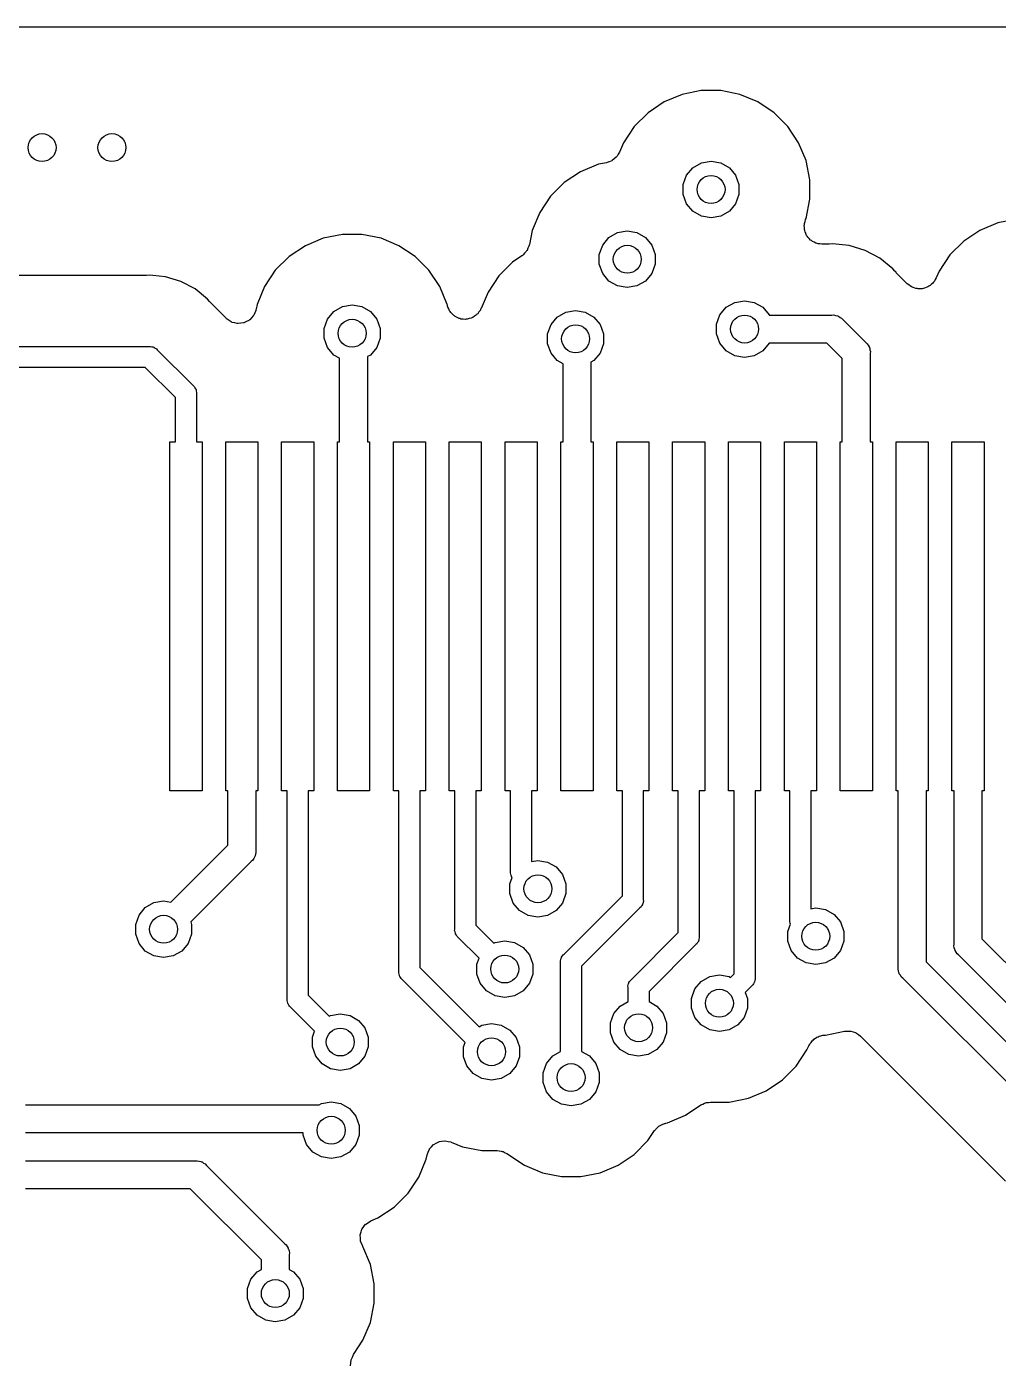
# Model space of a CAD drawing. Extents: x 552.7 to 632.3, y 410.9 to 459.8.
# Drawn here: x 593.84 to 600.8, y 450.2 to 459.78 of the extents above; entities that cross this region are included whole.
import ezdxf

# ---------------------------------------------------------------- set-up
doc = ezdxf.new("R2010")
doc.units = 0
doc.header["$MEASUREMENT"] = 0
doc.layers.add('BLACK', color=7, linetype='CONTINUOUS')

msp = doc.modelspace()

# ---------------------------------------------------------------- linework, layer by layer
at = {"layer": 'BLACK', "linetype": 'CONTINUOUS'}
for p, q in [((552.785, 459.776), (604.042, 459.776)), ((598.533, 459.291), (598.405, 459.237)), ((598.67, 459.318), (598.533, 459.291)), ((598.81, 459.318), (598.67, 459.318)), ((598.947, 459.291), (598.81, 459.318)), ((599.075, 459.237), (598.947, 459.291)), ((598.289, 459.16), (598.19, 459.061)), ((598.405, 459.237), (598.289, 459.16)), ((599.191, 459.16), (599.075, 459.237)), ((599.29, 459.061), (599.191, 459.16)), ((598.19, 459.061), (598.113, 458.945)), ((599.367, 458.945), (599.29, 459.061)), ((598.075, 458.863), (598.067, 458.848)), ((598.085, 458.878), (598.075, 458.863)), ((598.113, 458.945), (598.085, 458.878)), ((599.421, 458.817), (599.367, 458.945)), ((597.933, 458.791), (597.805, 458.737)), ((597.992, 458.802), (597.933, 458.791)), ((598.009, 458.809), (597.992, 458.802)), ((598.026, 458.814), (598.009, 458.809)), ((598.03, 458.817), (598.026, 458.814)), ((598.033, 458.818), (598.03, 458.817)), ((598.047, 458.83), (598.033, 458.818)), ((598.061, 458.841), (598.047, 458.83)), ((598.063, 458.845), (598.061, 458.841)), ((598.067, 458.848), (598.063, 458.845)), ((598.564, 458.712), (598.609, 458.766)), ((598.609, 458.766), (598.671, 458.801)), ((598.671, 458.801), (598.74, 458.813)), ((598.74, 458.813), (598.809, 458.801)), ((598.809, 458.801), (598.871, 458.766)), ((598.871, 458.766), (598.916, 458.712)), ((599.448, 458.68), (599.421, 458.817)), ((597.805, 458.737), (597.689, 458.66)), ((598.54, 458.645), (598.564, 458.712)), ((598.916, 458.712), (598.94, 458.645)), ((599.448, 458.54), (599.448, 458.68)), ((597.689, 458.66), (597.59, 458.561)), ((598.54, 458.575), (598.54, 458.645)), ((598.564, 458.508), (598.54, 458.575)), ((598.94, 458.575), (598.916, 458.508)), ((598.94, 458.645), (598.94, 458.575)), ((597.59, 458.561), (597.513, 458.445)), ((598.609, 458.454), (598.564, 458.508)), ((598.916, 458.508), (598.871, 458.454)), ((599.421, 458.403), (599.448, 458.54)), ((597.513, 458.445), (597.459, 458.317)), ((598.671, 458.419), (598.609, 458.454)), ((598.74, 458.407), (598.671, 458.419)), ((598.809, 458.419), (598.74, 458.407)), ((598.871, 458.454), (598.809, 458.419)), ((599.409, 458.367), (599.414, 458.38)), ((599.414, 458.38), (599.417, 458.394)), ((599.417, 458.394), (599.421, 458.403)), ((600.93, 458.398), (600.793, 458.371)), ((596.1, 458.288), (595.963, 458.261)), ((596.24, 458.288), (596.1, 458.288)), ((596.377, 458.261), (596.24, 458.288)), ((597.459, 458.317), (597.439, 458.215)), ((598.009, 458.266), (598.071, 458.301)), ((598.071, 458.301), (598.14, 458.313)), ((598.14, 458.313), (598.209, 458.301)), ((598.209, 458.301), (598.271, 458.266)), ((599.407, 458.351), (599.409, 458.359)), ((599.409, 458.337), (599.407, 458.351)), ((599.409, 458.359), (599.409, 458.367)), ((599.409, 458.323), (599.409, 458.337)), ((599.412, 458.315), (599.409, 458.323)), ((599.413, 458.307), (599.412, 458.315)), ((599.419, 458.295), (599.413, 458.307)), ((599.424, 458.281), (599.419, 458.295)), ((600.665, 458.317), (600.549, 458.24)), ((600.793, 458.371), (600.665, 458.317)), ((595.835, 458.207), (595.719, 458.13)), ((595.963, 458.261), (595.835, 458.207)), ((596.505, 458.207), (596.377, 458.261)), ((596.621, 458.13), (596.505, 458.207)), ((597.429, 458.189), (597.423, 458.174)), ((597.436, 458.204), (597.429, 458.189)), ((597.437, 458.21), (597.436, 458.204)), ((597.439, 458.215), (597.437, 458.21)), ((597.94, 458.145), (597.964, 458.212)), ((597.964, 458.212), (598.009, 458.266)), ((598.271, 458.266), (598.316, 458.212)), ((598.316, 458.212), (598.34, 458.145)), ((599.429, 458.275), (599.424, 458.281)), ((599.433, 458.268), (599.429, 458.275)), ((599.443, 458.258), (599.433, 458.268)), ((599.452, 458.248), (599.443, 458.258)), ((599.46, 458.244), (599.452, 458.248)), ((599.466, 458.238), (599.46, 458.244)), ((599.479, 458.233), (599.466, 458.238)), ((599.491, 458.226), (599.479, 458.233)), ((599.499, 458.224), (599.491, 458.226)), ((599.507, 458.221), (599.499, 458.224)), ((599.52, 458.22), (599.507, 458.221)), ((599.534, 458.218), (599.52, 458.22)), ((599.574, 458.218), (599.534, 458.218)), ((599.58, 458.219), (599.574, 458.218)), ((599.586, 458.219), (599.58, 458.219)), ((599.61, 458.221), (599.586, 458.219)), ((599.634, 458.219), (599.61, 458.221)), ((599.729, 458.209), (599.634, 458.219)), ((599.634, 458.219), (599.634, 458.219)), ((599.844, 458.174), (599.729, 458.209)), ((600.549, 458.24), (600.45, 458.141)), ((595.719, 458.13), (595.62, 458.031)), ((596.72, 458.031), (596.621, 458.13)), ((597.385, 458.134), (597.319, 458.09)), ((597.389, 458.138), (597.385, 458.134)), ((597.394, 458.141), (597.389, 458.138)), ((597.405, 458.153), (597.394, 458.141)), ((597.417, 458.165), (597.405, 458.153)), ((597.419, 458.17), (597.417, 458.165)), ((597.423, 458.174), (597.419, 458.17)), ((597.94, 458.075), (597.94, 458.145)), ((598.34, 458.145), (598.34, 458.075)), ((599.949, 458.118), (599.844, 458.174)), ((600.042, 458.042), (599.949, 458.118)), ((600.45, 458.141), (600.373, 458.025)), ((595.62, 458.031), (595.543, 457.915)), ((596.797, 457.915), (596.72, 458.031)), ((597.319, 458.09), (597.22, 457.991)), ((597.964, 458.008), (597.94, 458.075)), ((598.009, 457.954), (597.964, 458.008)), ((598.316, 458.008), (598.271, 457.954)), ((598.34, 458.075), (598.316, 458.008)), ((600.057, 458.024), (600.042, 458.042)), ((600.062, 458.02), (600.057, 458.024)), ((600.065, 458.014), (600.062, 458.02)), ((600.145, 457.935), (600.065, 458.014)), ((600.373, 458.025), (600.352, 457.976)), ((594.685, 457.993), (590.75, 457.993)), ((594.691, 457.994), (594.685, 457.993)), ((594.698, 457.994), (594.691, 457.994)), ((594.72, 457.996), (594.698, 457.994)), ((594.742, 457.994), (594.72, 457.996)), ((594.834, 457.985), (594.742, 457.994)), ((594.742, 457.994), (594.742, 457.994)), ((594.944, 457.951), (594.834, 457.985)), ((595.045, 457.897), (594.944, 457.951)), ((595.543, 457.915), (595.489, 457.787)), ((596.851, 457.787), (596.797, 457.915)), ((597.22, 457.991), (597.143, 457.875)), ((598.071, 457.919), (598.009, 457.954)), ((598.14, 457.907), (598.071, 457.919)), ((598.209, 457.919), (598.14, 457.907)), ((598.271, 457.954), (598.209, 457.919)), ((600.156, 457.927), (600.145, 457.935)), ((600.167, 457.918), (600.156, 457.927)), ((600.174, 457.914), (600.167, 457.918)), ((600.181, 457.91), (600.174, 457.914)), ((600.195, 457.906), (600.181, 457.91)), ((600.207, 457.901), (600.195, 457.906)), ((600.216, 457.9), (600.207, 457.901)), ((600.259, 457.901), (600.251, 457.899)), ((600.268, 457.902), (600.259, 457.901)), ((600.28, 457.908), (600.268, 457.902)), ((600.293, 457.912), (600.28, 457.908)), ((600.3, 457.917), (600.293, 457.912)), ((600.308, 457.921), (600.3, 457.917)), ((600.317, 457.93), (600.308, 457.921)), ((600.328, 457.939), (600.317, 457.93)), ((600.333, 457.946), (600.328, 457.939)), ((600.339, 457.952), (600.333, 457.946)), ((600.345, 457.964), (600.339, 457.952)), ((600.352, 457.976), (600.345, 457.964)), ((595.134, 457.824), (595.045, 457.897)), ((595.149, 457.807), (595.134, 457.824)), ((595.153, 457.803), (595.149, 457.807)), ((597.143, 457.875), (597.094, 457.757)), ((598.911, 457.801), (598.98, 457.813)), ((598.98, 457.813), (599.049, 457.801)), ((600.224, 457.898), (600.216, 457.9)), ((600.238, 457.899), (600.224, 457.898)), ((600.251, 457.899), (600.238, 457.899)), ((595.157, 457.798), (595.153, 457.803)), ((595.268, 457.687), (595.157, 457.798)), ((595.466, 457.71), (595.464, 457.707)), ((595.473, 457.727), (595.466, 457.71)), ((595.48, 457.744), (595.473, 457.727)), ((595.481, 457.748), (595.48, 457.744)), ((595.482, 457.752), (595.481, 457.748)), ((595.489, 457.787), (595.482, 457.752)), ((595.994, 457.682), (596.039, 457.736)), ((596.039, 457.736), (596.101, 457.771)), ((596.101, 457.771), (596.17, 457.783)), ((596.17, 457.783), (596.239, 457.771)), ((596.239, 457.771), (596.301, 457.736)), ((596.301, 457.736), (596.346, 457.682)), ((596.852, 457.781), (596.851, 457.787)), ((596.854, 457.775), (596.852, 457.781)), ((596.855, 457.768), (596.854, 457.775)), ((596.862, 457.754), (596.855, 457.768)), ((596.868, 457.74), (596.862, 457.754)), ((596.872, 457.735), (596.868, 457.74)), ((596.876, 457.729), (596.872, 457.735)), ((596.887, 457.718), (596.876, 457.729)), ((596.897, 457.707), (596.887, 457.718)), ((597.06, 457.711), (597.047, 457.703)), ((597.064, 457.716), (597.06, 457.711)), ((597.07, 457.72), (597.064, 457.716)), ((597.078, 457.733), (597.07, 457.72)), ((597.088, 457.745), (597.078, 457.733)), ((597.09, 457.752), (597.088, 457.745)), ((597.094, 457.757), (597.09, 457.752)), ((597.639, 457.696), (597.701, 457.731)), ((597.701, 457.731), (597.77, 457.743)), ((597.77, 457.743), (597.839, 457.731)), ((597.839, 457.731), (597.901, 457.696)), ((598.78, 457.645), (598.804, 457.712)), ((598.804, 457.712), (598.849, 457.766)), ((598.849, 457.766), (598.911, 457.801)), ((599.049, 457.801), (599.111, 457.766)), ((599.111, 457.766), (599.156, 457.712)), ((599.156, 457.712), (599.156, 457.71)), ((599.156, 457.71), (599.606, 457.71)), ((599.606, 457.71), (599.619, 457.711)), ((599.619, 457.711), (599.632, 457.708)), ((595.271, 457.684), (595.268, 457.687)), ((595.274, 457.681), (595.271, 457.684)), ((595.289, 457.672), (595.274, 457.681)), ((595.304, 457.661), (595.289, 457.672)), ((595.308, 457.66), (595.304, 457.661)), ((595.312, 457.658), (595.308, 457.66)), ((595.329, 457.655), (595.312, 457.658)), ((595.347, 457.65), (595.329, 457.655)), ((595.351, 457.65), (595.347, 457.65)), ((595.355, 457.649), (595.351, 457.65)), ((595.373, 457.652), (595.355, 457.649)), ((595.391, 457.654), (595.373, 457.652)), ((595.394, 457.655), (595.391, 457.654)), ((595.399, 457.656), (595.394, 457.655)), ((595.414, 457.665), (595.399, 457.656)), ((595.431, 457.672), (595.414, 457.665)), ((595.434, 457.675), (595.431, 457.672)), ((595.437, 457.677), (595.434, 457.675)), ((595.449, 457.691), (595.437, 457.677)), ((595.462, 457.704), (595.449, 457.691)), ((595.464, 457.707), (595.462, 457.704)), ((595.97, 457.615), (595.994, 457.682)), ((595.97, 457.545), (595.97, 457.615)), ((596.346, 457.682), (596.37, 457.615)), ((596.37, 457.615), (596.37, 457.545)), ((596.903, 457.704), (596.897, 457.707)), ((596.908, 457.699), (596.903, 457.704)), ((596.922, 457.693), (596.908, 457.699)), ((596.936, 457.686), (596.922, 457.693)), ((596.942, 457.685), (596.936, 457.686)), ((596.949, 457.682), (596.942, 457.685)), ((596.964, 457.681), (596.949, 457.682)), ((596.979, 457.679), (596.964, 457.681)), ((596.986, 457.68), (596.979, 457.679)), ((596.993, 457.68), (596.986, 457.68)), ((597.007, 457.685), (596.993, 457.68)), ((597.022, 457.688), (597.007, 457.685)), ((597.028, 457.691), (597.022, 457.688)), ((597.035, 457.693), (597.028, 457.691)), ((597.047, 457.703), (597.035, 457.693)), ((597.57, 457.575), (597.594, 457.642)), ((597.594, 457.642), (597.639, 457.696)), ((597.901, 457.696), (597.946, 457.642)), ((597.946, 457.642), (597.97, 457.575)), ((598.78, 457.575), (598.78, 457.645)), ((599.632, 457.708), (599.645, 457.705)), ((599.645, 457.705), (599.649, 457.703)), ((599.649, 457.703), (599.653, 457.702)), ((599.653, 457.702), (599.664, 457.694)), ((599.664, 457.694), (599.675, 457.688)), ((599.675, 457.688), (599.684, 457.678)), ((599.684, 457.678), (599.848, 457.514)), ((595.994, 457.478), (595.97, 457.545)), ((596.37, 457.545), (596.346, 457.478)), ((597.57, 457.505), (597.57, 457.575)), ((597.97, 457.575), (597.97, 457.505)), ((598.804, 457.508), (598.78, 457.575)), ((590.496, 457.485), (594.717, 457.485)), ((594.717, 457.485), (594.727, 457.486)), ((594.727, 457.486), (594.736, 457.483)), ((594.736, 457.483), (594.746, 457.482)), ((594.746, 457.482), (594.749, 457.48)), ((594.749, 457.48), (594.752, 457.479)), ((594.752, 457.479), (594.76, 457.473)), ((594.76, 457.473), (594.769, 457.468)), ((594.769, 457.468), (594.775, 457.461)), ((594.775, 457.461), (595.031, 457.205)), ((596.039, 457.424), (595.994, 457.478)), ((596.08, 457.401), (596.039, 457.424)), ((596.301, 457.424), (596.28, 457.413)), ((596.346, 457.478), (596.301, 457.424)), ((597.594, 457.438), (597.57, 457.505)), ((597.639, 457.384), (597.594, 457.438)), ((597.946, 457.438), (597.901, 457.384)), ((597.97, 457.505), (597.946, 457.438)), ((598.849, 457.454), (598.804, 457.508)), ((598.911, 457.419), (598.849, 457.454)), ((599.111, 457.454), (599.049, 457.419)), ((599.156, 457.508), (599.111, 457.454)), ((599.569, 457.51), (599.156, 457.51)), ((599.156, 457.51), (599.156, 457.508)), ((599.68, 457.398), (599.569, 457.51)), ((599.848, 457.514), (599.858, 457.505)), ((599.858, 457.505), (599.865, 457.494)), ((599.865, 457.494), (599.872, 457.483)), ((599.872, 457.483), (599.873, 457.478)), ((599.873, 457.478), (599.876, 457.475)), ((599.876, 457.475), (599.878, 457.461)), ((599.878, 457.461), (599.881, 457.449)), ((599.881, 457.449), (599.88, 457.435)), ((599.88, 457.435), (599.88, 456.801)), ((594.689, 457.335), (590.496, 457.335)), ((594.905, 457.119), (594.689, 457.335)), ((596.08, 457.298), (596.08, 457.401)), ((596.28, 457.413), (596.28, 456.801)), ((597.68, 457.361), (597.639, 457.384)), ((597.68, 457.285), (597.68, 457.361)), ((597.901, 457.384), (597.88, 457.373)), ((597.88, 457.373), (597.88, 456.801)), ((598.98, 457.407), (598.911, 457.419)), ((599.049, 457.419), (598.98, 457.407)), ((599.68, 457.381), (599.68, 457.398)), ((599.68, 456.801), (599.68, 457.381)), ((599.68, 457.381), (599.68, 457.381)), ((596.08, 457.111), (596.08, 457.298)), ((597.68, 457.181), (597.68, 457.285)), ((595.031, 457.205), (595.039, 457.199)), ((595.039, 457.199), (595.044, 457.19)), ((595.044, 457.19), (595.049, 457.182)), ((595.049, 457.182), (595.05, 457.179)), ((595.05, 457.179), (595.052, 457.176)), ((595.052, 457.176), (595.053, 457.166)), ((595.053, 457.166), (595.056, 457.156)), ((595.056, 457.156), (595.055, 457.147)), ((595.055, 457.147), (595.055, 456.801)), ((597.68, 456.801), (597.68, 457.181)), ((597.68, 457.181), (597.68, 457.181)), ((594.905, 456.801), (594.905, 457.119)), ((596.08, 456.801), (596.08, 457.111)), ((596.08, 457.111), (596.08, 457.111)), ((594.865, 454.301), (594.865, 456.801)), ((594.865, 456.801), (594.905, 456.801)), ((595.055, 456.801), (595.095, 456.801)), ((595.095, 456.801), (595.095, 454.301)), ((595.265, 454.301), (595.265, 456.801)), ((595.265, 456.801), (595.495, 456.801)), ((595.495, 456.801), (595.495, 454.301)), ((595.665, 454.301), (595.665, 456.801)), ((595.665, 456.801), (595.895, 456.801)), ((595.895, 456.801), (595.895, 454.301)), ((596.065, 454.301), (596.065, 456.801)), ((596.065, 456.801), (596.08, 456.801)), ((596.28, 456.801), (596.295, 456.801)), ((596.295, 456.801), (596.295, 454.301)), ((596.465, 454.301), (596.465, 456.801)), ((596.465, 456.801), (596.695, 456.801)), ((596.695, 456.801), (596.695, 454.301)), ((596.865, 454.301), (596.865, 456.801)), ((596.865, 456.801), (597.095, 456.801)), ((597.095, 456.801), (597.095, 454.301)), ((597.265, 454.301), (597.265, 456.801)), ((597.265, 456.801), (597.495, 456.801)), ((597.495, 456.801), (597.495, 454.301)), ((597.665, 454.301), (597.665, 456.801)), ((597.665, 456.801), (597.68, 456.801)), ((597.88, 456.801), (597.895, 456.801)), ((597.895, 456.801), (597.895, 454.301)), ((598.065, 454.301), (598.065, 456.801)), ((598.065, 456.801), (598.295, 456.801)), ((598.295, 456.801), (598.295, 454.301)), ((598.465, 454.301), (598.465, 456.801)), ((598.465, 456.801), (598.695, 456.801)), ((598.695, 456.801), (598.695, 454.301)), ((598.865, 454.301), (598.865, 456.801)), ((598.865, 456.801), (599.095, 456.801)), ((599.095, 456.801), (599.095, 454.301)), ((599.265, 454.301), (599.265, 456.801)), ((599.265, 456.801), (599.495, 456.801)), ((599.495, 456.801), (599.495, 454.301)), ((599.665, 454.301), (599.665, 456.801)), ((599.665, 456.801), (599.68, 456.801)), ((599.88, 456.801), (599.895, 456.801)), ((599.895, 456.801), (599.895, 454.301)), ((600.065, 454.301), (600.065, 456.801)), ((600.065, 456.801), (600.295, 456.801)), ((600.295, 456.801), (600.295, 454.301)), ((600.465, 454.301), (600.465, 456.801)), ((600.465, 456.801), (600.695, 456.801)), ((600.695, 456.801), (600.695, 454.301)), ((595.095, 454.301), (594.865, 454.301)), ((595.28, 454.301), (595.265, 454.301)), ((595.28, 453.929), (595.28, 454.301)), ((595.495, 454.301), (595.48, 454.301)), ((595.48, 454.301), (595.48, 453.875)), ((595.705, 454.301), (595.665, 454.301)), ((595.705, 452.81), (595.705, 454.301)), ((595.895, 454.301), (595.855, 454.301)), ((595.855, 454.301), (595.855, 452.838)), ((596.295, 454.301), (596.065, 454.301)), ((596.505, 454.301), (596.465, 454.301)), ((596.505, 453.917), (596.505, 454.301)), ((596.695, 454.301), (596.655, 454.301)), ((596.655, 454.301), (596.655, 453.036)), ((596.905, 454.301), (596.865, 454.301)), ((596.905, 453.887), (596.905, 454.301)), ((597.095, 454.301), (597.055, 454.301)), ((597.055, 454.301), (597.055, 453.339)), ((597.305, 454.301), (597.265, 454.301)), ((597.305, 454.287), (597.305, 454.301)), ((597.305, 453.723), (597.305, 454.287)), ((597.305, 454.287), (597.305, 454.287)), ((597.495, 454.301), (597.455, 454.301)), ((597.455, 454.301), (597.455, 453.795)), ((597.895, 454.301), (597.665, 454.301)), ((598.105, 454.301), (598.065, 454.301)), ((598.105, 453.55), (598.105, 454.301)), ((598.295, 454.301), (598.255, 454.301)), ((598.255, 454.301), (598.255, 453.522)), ((598.505, 454.301), (598.465, 454.301)), ((598.505, 453.803), (598.505, 454.301)), ((598.695, 454.301), (598.655, 454.301)), ((598.655, 454.301), (598.655, 453.258)), ((598.905, 454.301), (598.865, 454.301)), ((598.905, 452.991), (598.905, 454.301)), ((599.095, 454.301), (599.055, 454.301)), ((599.055, 454.301), (599.055, 452.963)), ((599.305, 454.301), (599.265, 454.301)), ((599.305, 453.687), (599.305, 454.301)), ((599.495, 454.301), (599.455, 454.301)), ((599.455, 454.301), (599.455, 453.457)), ((599.895, 454.301), (599.665, 454.301)), ((600.08, 454.301), (600.065, 454.301)), ((600.08, 453.769), (600.08, 454.301)), ((600.295, 454.301), (600.28, 454.301)), ((600.28, 454.301), (600.28, 453.076)), ((600.48, 454.301), (600.465, 454.301)), ((600.48, 453.709), (600.48, 454.301)), ((600.695, 454.301), (600.68, 454.301)), ((600.68, 454.301), (600.68, 453.241)), ((594.872, 453.504), (595.28, 453.912)), ((595.28, 453.912), (595.28, 453.929)), ((595.28, 453.929), (595.28, 453.929)), ((596.505, 453.008), (596.505, 453.917)), ((596.505, 453.917), (596.505, 453.917)), ((596.905, 453.311), (596.905, 453.887)), ((596.905, 453.887), (596.905, 453.887)), ((595.448, 453.796), (595.014, 453.362)), ((595.458, 453.805), (595.448, 453.796)), ((595.465, 453.816), (595.458, 453.805)), ((595.472, 453.827), (595.465, 453.816)), ((595.473, 453.832), (595.472, 453.827)), ((595.476, 453.835), (595.473, 453.832)), ((595.478, 453.849), (595.476, 453.835)), ((595.481, 453.861), (595.478, 453.849)), ((595.48, 453.875), (595.481, 453.861)), ((597.455, 453.795), (597.5, 453.803)), ((597.5, 453.803), (597.569, 453.791)), ((597.569, 453.791), (597.631, 453.756)), ((598.505, 453.286), (598.505, 453.803)), ((598.505, 453.803), (598.505, 453.803)), ((597.304, 453.713), (597.305, 453.723)), ((597.307, 453.704), (597.304, 453.713)), ((597.309, 453.694), (597.307, 453.704)), ((597.31, 453.691), (597.309, 453.694)), ((597.311, 453.688), (597.31, 453.691)), ((597.316, 453.68), (597.311, 453.688)), ((597.631, 453.756), (597.676, 453.702)), ((597.676, 453.702), (597.7, 453.635)), ((600.08, 453.038), (600.08, 453.769)), ((600.08, 453.769), (600.08, 453.769)), ((600.48, 453.559), (600.48, 453.709)), ((600.48, 453.709), (600.48, 453.709)), ((597.3, 453.635), (597.316, 453.68)), ((597.3, 453.565), (597.3, 453.635)), ((597.7, 453.635), (597.7, 453.565)), ((599.305, 453.373), (599.305, 453.687)), ((599.305, 453.687), (599.305, 453.687)), ((594.689, 453.466), (594.751, 453.501)), ((594.751, 453.501), (594.82, 453.513)), ((594.82, 453.513), (594.872, 453.504)), ((597.324, 453.498), (597.3, 453.565)), ((597.369, 453.444), (597.324, 453.498)), ((597.676, 453.498), (597.631, 453.444)), ((597.7, 453.565), (597.676, 453.498)), ((597.884, 453.328), (598.087, 453.531)), ((598.087, 453.531), (598.105, 453.55)), ((598.253, 453.503), (598.252, 453.493)), ((598.256, 453.512), (598.253, 453.503)), ((598.255, 453.522), (598.256, 453.512)), ((600.48, 453.204), (600.48, 453.559)), ((600.48, 453.559), (600.48, 453.559)), ((594.62, 453.345), (594.644, 453.412)), ((594.644, 453.412), (594.689, 453.466)), ((597.431, 453.409), (597.369, 453.444)), ((597.5, 453.397), (597.431, 453.409)), ((597.569, 453.409), (597.5, 453.397)), ((597.631, 453.444), (597.569, 453.409)), ((598.193, 453.425), (597.813, 453.046)), ((598.231, 453.464), (598.193, 453.425)), ((598.239, 453.47), (598.231, 453.464)), ((598.244, 453.479), (598.239, 453.47)), ((598.249, 453.487), (598.244, 453.479)), ((598.25, 453.49), (598.249, 453.487)), ((598.252, 453.493), (598.25, 453.49)), ((599.455, 453.457), (599.49, 453.463)), ((599.49, 453.463), (599.559, 453.451)), ((599.559, 453.451), (599.621, 453.416)), ((599.621, 453.416), (599.666, 453.362)), ((594.62, 453.275), (594.62, 453.345)), ((595.014, 453.362), (595.02, 453.345)), ((595.02, 453.345), (595.02, 453.275)), ((596.904, 453.301), (596.905, 453.311)), ((597.055, 453.339), (597.184, 453.21)), ((597.688, 453.132), (597.884, 453.328)), ((599.29, 453.295), (599.308, 453.346)), ((599.304, 453.363), (599.305, 453.373)), ((599.307, 453.354), (599.304, 453.363)), ((599.308, 453.346), (599.307, 453.354)), ((599.666, 453.362), (599.69, 453.295)), ((594.644, 453.208), (594.62, 453.275)), ((595.02, 453.275), (594.996, 453.208)), ((596.907, 453.291), (596.904, 453.301)), ((596.909, 453.282), (596.907, 453.291)), ((596.91, 453.279), (596.909, 453.282)), ((596.911, 453.276), (596.91, 453.279)), ((596.917, 453.267), (596.911, 453.276)), ((596.922, 453.259), (596.917, 453.267)), ((596.929, 453.252), (596.922, 453.259)), ((597.079, 453.103), (596.929, 453.252)), ((597.184, 453.21), (597.194, 453.215)), ((597.194, 453.215), (597.263, 453.228)), ((597.263, 453.228), (597.333, 453.215)), ((597.333, 453.215), (597.394, 453.18)), ((598.17, 452.951), (598.505, 453.286)), ((598.644, 453.215), (598.639, 453.206)), ((598.649, 453.223), (598.644, 453.215)), ((598.65, 453.226), (598.649, 453.223)), ((598.652, 453.229), (598.65, 453.226)), ((598.653, 453.239), (598.652, 453.229)), ((598.656, 453.248), (598.653, 453.239)), ((598.655, 453.258), (598.656, 453.248)), ((599.29, 453.225), (599.29, 453.295)), ((599.314, 453.158), (599.29, 453.225)), ((599.69, 453.225), (599.666, 453.158)), ((599.69, 453.295), (599.69, 453.225)), ((600.68, 453.241), (601.251, 452.67)), ((594.689, 453.154), (594.644, 453.208)), ((594.751, 453.119), (594.689, 453.154)), ((594.82, 453.107), (594.751, 453.119)), ((594.889, 453.119), (594.82, 453.107)), ((594.951, 453.154), (594.889, 453.119)), ((594.996, 453.208), (594.951, 453.154)), ((597.394, 453.18), (597.439, 453.126)), ((597.439, 453.126), (597.463, 453.06)), ((597.669, 453.109), (597.675, 453.117)), ((597.675, 453.117), (597.68, 453.126)), ((597.68, 453.126), (597.688, 453.132)), ((598.631, 453.2), (598.296, 452.864)), ((598.639, 453.206), (598.631, 453.2)), ((599.359, 453.104), (599.314, 453.158)), ((599.666, 453.158), (599.621, 453.104)), ((600.479, 453.191), (600.48, 453.204)), ((600.482, 453.178), (600.479, 453.191)), ((600.485, 453.165), (600.482, 453.178)), ((600.487, 453.161), (600.485, 453.165)), ((600.488, 453.157), (600.487, 453.161)), ((600.496, 453.146), (600.488, 453.157)), ((600.502, 453.135), (600.496, 453.146)), ((600.513, 453.126), (600.502, 453.135)), ((601.136, 452.502), (600.513, 453.126)), ((596.655, 453.036), (597.079, 452.612)), ((597.063, 453.06), (597.079, 453.103)), ((597.063, 452.989), (597.063, 453.06)), ((597.463, 453.06), (597.463, 452.989)), ((597.663, 453.084), (597.665, 453.093)), ((597.663, 453.074), (597.663, 453.084)), ((597.663, 452.435), (597.663, 453.074)), ((597.665, 453.093), (597.667, 453.103)), ((597.667, 453.103), (597.668, 453.106)), ((597.668, 453.106), (597.669, 453.109)), ((597.813, 453.046), (597.813, 452.435)), ((599.421, 453.069), (599.359, 453.104)), ((599.49, 453.057), (599.421, 453.069)), ((599.559, 453.069), (599.49, 453.057)), ((599.621, 453.104), (599.559, 453.069)), ((600.079, 453.025), (600.08, 453.038)), ((600.082, 453.012), (600.079, 453.025)), ((600.28, 453.076), (601.346, 452.01)), ((596.504, 452.998), (596.505, 453.008)), ((596.507, 452.988), (596.504, 452.998)), ((596.509, 452.979), (596.507, 452.988)), ((596.51, 452.976), (596.509, 452.979)), ((596.511, 452.972), (596.51, 452.976)), ((596.517, 452.964), (596.511, 452.972)), ((596.522, 452.956), (596.517, 452.964)), ((596.529, 452.949), (596.522, 452.956)), ((596.979, 452.499), (596.529, 452.949)), ((597.087, 452.923), (597.063, 452.989)), ((597.133, 452.869), (597.087, 452.923)), ((597.439, 452.923), (597.394, 452.869)), ((597.463, 452.989), (597.439, 452.923)), ((598.149, 452.921), (598.151, 452.924)), ((598.151, 452.924), (598.152, 452.928)), ((598.152, 452.928), (598.157, 452.936)), ((598.157, 452.936), (598.162, 452.944)), ((598.162, 452.944), (598.17, 452.951)), ((598.624, 452.882), (598.669, 452.936)), ((598.669, 452.936), (598.731, 452.971)), ((598.731, 452.971), (598.8, 452.983)), ((598.8, 452.983), (598.869, 452.971)), ((598.869, 452.971), (598.879, 452.965)), ((598.879, 452.965), (598.905, 452.991)), ((599.049, 452.928), (599.044, 452.92)), ((599.05, 452.931), (599.049, 452.928)), ((599.052, 452.934), (599.05, 452.931)), ((599.053, 452.944), (599.052, 452.934)), ((599.056, 452.954), (599.053, 452.944)), ((599.055, 452.963), (599.056, 452.954)), ((600.085, 452.999), (600.082, 453.012)), ((600.087, 452.996), (600.085, 452.999)), ((600.088, 452.991), (600.087, 452.996)), ((600.096, 452.98), (600.088, 452.991)), ((600.102, 452.969), (600.096, 452.98)), ((600.113, 452.96), (600.102, 452.969)), ((601.231, 451.842), (600.113, 452.96)), ((595.855, 452.838), (595.943, 452.75)), ((597.194, 452.834), (597.133, 452.869)), ((597.263, 452.821), (597.194, 452.834)), ((597.333, 452.834), (597.263, 452.821)), ((597.394, 452.869), (597.333, 452.834)), ((598.145, 452.902), (598.147, 452.912)), ((598.146, 452.892), (598.145, 452.902)), ((598.146, 452.792), (598.146, 452.892)), ((598.147, 452.912), (598.149, 452.921)), ((598.296, 452.864), (598.296, 452.792)), ((598.6, 452.815), (598.624, 452.882)), ((599.031, 452.905), (598.984, 452.858)), ((598.984, 452.858), (599, 452.815)), ((599.039, 452.911), (599.031, 452.905)), ((599.044, 452.92), (599.039, 452.911)), ((595.704, 452.8), (595.705, 452.81)), ((595.707, 452.791), (595.704, 452.8)), ((595.709, 452.781), (595.707, 452.791)), ((595.71, 452.778), (595.709, 452.781)), ((595.711, 452.775), (595.71, 452.778)), ((595.717, 452.767), (595.711, 452.775)), ((595.722, 452.758), (595.717, 452.767)), ((595.729, 452.752), (595.722, 452.758)), ((595.837, 452.644), (595.729, 452.752)), ((595.943, 452.75), (595.943, 452.75)), ((595.943, 452.75), (596.006, 452.687)), ((598.045, 452.706), (598.09, 452.76)), ((598.09, 452.76), (598.146, 452.792)), ((598.296, 452.792), (598.351, 452.76)), ((598.351, 452.76), (598.397, 452.706)), ((598.6, 452.745), (598.6, 452.815)), ((598.624, 452.678), (598.6, 452.745)), ((599, 452.745), (598.976, 452.678)), ((599, 452.815), (599, 452.745)), ((595.901, 452.58), (595.837, 452.644)), ((595.837, 452.644), (595.837, 452.644)), ((596.006, 452.687), (596.016, 452.693)), ((596.016, 452.693), (596.085, 452.705)), ((596.085, 452.705), (596.155, 452.693)), ((596.155, 452.693), (596.216, 452.657)), ((596.216, 452.657), (596.261, 452.603)), ((597.098, 452.623), (597.168, 452.635)), ((597.168, 452.635), (597.237, 452.623)), ((598.021, 452.639), (598.045, 452.706)), ((598.021, 452.569), (598.021, 452.639)), ((598.397, 452.706), (598.421, 452.639)), ((598.421, 452.639), (598.421, 452.569)), ((598.669, 452.624), (598.624, 452.678)), ((598.976, 452.678), (598.931, 452.624)), ((595.885, 452.537), (595.901, 452.58)), ((596.261, 452.603), (596.285, 452.537)), ((597.079, 452.612), (597.098, 452.623)), ((597.237, 452.623), (597.298, 452.588)), ((597.298, 452.588), (597.344, 452.534)), ((598.045, 452.502), (598.021, 452.569)), ((598.421, 452.569), (598.397, 452.502)), ((598.731, 452.589), (598.669, 452.624)), ((598.8, 452.577), (598.731, 452.589)), ((598.869, 452.589), (598.8, 452.577)), ((598.931, 452.624), (598.869, 452.589)), ((599.498, 452.538), (599.506, 452.54)), ((599.506, 452.54), (599.513, 452.544)), ((599.513, 452.544), (599.527, 452.547)), ((599.527, 452.547), (599.54, 452.551)), ((599.54, 452.551), (599.549, 452.551)), ((599.549, 452.551), (599.557, 452.552)), ((599.557, 452.552), (599.56, 452.552)), ((599.56, 452.552), (599.696, 452.579)), ((599.696, 452.579), (599.714, 452.579)), ((599.714, 452.579), (599.731, 452.581)), ((599.731, 452.581), (599.736, 452.58)), ((599.736, 452.58), (599.74, 452.58)), ((599.74, 452.58), (599.757, 452.574)), ((599.757, 452.574), (599.774, 452.57)), ((599.774, 452.57), (599.777, 452.567)), ((599.777, 452.567), (599.781, 452.566)), ((599.781, 452.566), (599.795, 452.555)), ((599.795, 452.555), (599.81, 452.544)), ((599.81, 452.544), (600.849, 451.506)), ((595.885, 452.467), (595.885, 452.537)), ((595.909, 452.4), (595.885, 452.467)), ((596.285, 452.467), (596.261, 452.4)), ((596.285, 452.537), (596.285, 452.467)), ((596.968, 452.467), (596.979, 452.499)), ((596.968, 452.397), (596.968, 452.467)), ((597.344, 452.534), (597.368, 452.467)), ((597.368, 452.467), (597.368, 452.397)), ((598.09, 452.448), (598.045, 452.502)), ((598.151, 452.413), (598.09, 452.448)), ((598.351, 452.448), (598.29, 452.413)), ((598.397, 452.502), (598.351, 452.448)), ((599.35, 452.329), (599.427, 452.445)), ((599.427, 452.445), (599.439, 452.474)), ((599.439, 452.474), (599.444, 452.481)), ((599.444, 452.481), (599.447, 452.488)), ((599.447, 452.488), (599.456, 452.499)), ((599.456, 452.499), (599.463, 452.511)), ((599.463, 452.511), (599.47, 452.516)), ((599.47, 452.516), (599.475, 452.522)), ((599.475, 452.522), (599.487, 452.529)), ((599.487, 452.529), (599.498, 452.538)), ((595.955, 452.346), (595.909, 452.4)), ((596.261, 452.4), (596.216, 452.346)), ((596.992, 452.331), (596.968, 452.397)), ((597.368, 452.397), (597.344, 452.331)), ((597.538, 452.282), (597.562, 452.349)), ((597.562, 452.349), (597.608, 452.403)), ((597.608, 452.403), (597.663, 452.435)), ((597.813, 452.435), (597.869, 452.403)), ((597.869, 452.403), (597.914, 452.349)), ((597.914, 452.349), (597.938, 452.282)), ((598.221, 452.401), (598.151, 452.413)), ((598.29, 452.413), (598.221, 452.401)), ((596.016, 452.311), (595.955, 452.346)), ((596.085, 452.299), (596.016, 452.311)), ((596.155, 452.311), (596.085, 452.299)), ((596.216, 452.346), (596.155, 452.311)), ((597.037, 452.277), (596.992, 452.331)), ((597.098, 452.241), (597.037, 452.277)), ((597.298, 452.277), (597.237, 452.241)), ((597.344, 452.331), (597.298, 452.277)), ((597.538, 452.212), (597.538, 452.282)), ((597.938, 452.282), (597.938, 452.212)), ((599.251, 452.23), (599.35, 452.329)), ((597.168, 452.229), (597.098, 452.241)), ((597.237, 452.241), (597.168, 452.229)), ((597.562, 452.145), (597.538, 452.212)), ((597.938, 452.212), (597.914, 452.145)), ((599.135, 452.153), (599.251, 452.23)), ((595.933, 452.051), (595.951, 452.061)), ((595.951, 452.061), (596.02, 452.073)), ((596.02, 452.073), (596.089, 452.061)), ((596.089, 452.061), (596.151, 452.026)), ((597.608, 452.091), (597.562, 452.145)), ((597.669, 452.056), (597.608, 452.091)), ((597.869, 452.091), (597.808, 452.056)), ((597.914, 452.145), (597.869, 452.091)), ((598.681, 452.057), (598.694, 452.064)), ((598.694, 452.064), (598.701, 452.066)), ((598.701, 452.066), (598.707, 452.068)), ((598.707, 452.068), (598.722, 452.069)), ((598.722, 452.069), (598.737, 452.072)), ((598.737, 452.072), (598.87, 452.072)), ((598.87, 452.072), (599.007, 452.099)), ((599.007, 452.099), (599.135, 452.153)), ((593.83, 452.051), (595.933, 452.051)), ((596.151, 452.026), (596.196, 451.972)), ((596.196, 451.972), (596.22, 451.905)), ((597.738, 452.044), (597.669, 452.056)), ((597.808, 452.056), (597.738, 452.044)), ((598.427, 451.923), (598.556, 451.977)), ((598.556, 451.977), (598.667, 452.051)), ((598.667, 452.051), (598.681, 452.057)), ((596.22, 451.905), (596.22, 451.835)), ((598.336, 451.867), (598.34, 451.871)), ((598.34, 451.871), (598.343, 451.876)), ((598.343, 451.876), (598.355, 451.887)), ((598.355, 451.887), (598.367, 451.899)), ((598.367, 451.899), (598.372, 451.901)), ((598.372, 451.901), (598.376, 451.905)), ((598.376, 451.905), (598.391, 451.911)), ((598.391, 451.911), (598.406, 451.919)), ((598.406, 451.919), (598.412, 451.919)), ((598.412, 451.919), (598.417, 451.921)), ((598.417, 451.921), (598.427, 451.923)), ((595.82, 451.851), (593.83, 451.851)), ((595.82, 451.835), (595.82, 451.851)), ((595.844, 451.768), (595.82, 451.835)), ((596.22, 451.835), (596.196, 451.768)), ((596.754, 451.769), (596.772, 451.778)), ((596.772, 451.778), (596.79, 451.788)), ((596.79, 451.788), (596.792, 451.788)), ((596.792, 451.788), (596.793, 451.789)), ((596.793, 451.789), (596.813, 451.792)), ((596.813, 451.792), (596.834, 451.795)), ((596.834, 451.795), (596.835, 451.794)), ((596.835, 451.794), (596.837, 451.795)), ((596.837, 451.795), (596.857, 451.79)), ((596.857, 451.79), (596.877, 451.786)), ((596.877, 451.786), (596.878, 451.785)), ((596.878, 451.785), (596.88, 451.785)), ((596.88, 451.785), (596.961, 451.751)), ((598.19, 451.697), (598.288, 451.796)), ((598.288, 451.796), (598.336, 451.867)), ((595.889, 451.714), (595.844, 451.768)), ((595.951, 451.679), (595.889, 451.714)), ((596.02, 451.667), (595.951, 451.679)), ((596.089, 451.679), (596.02, 451.667)), ((596.151, 451.714), (596.089, 451.679)), ((596.196, 451.768), (596.151, 451.714)), ((596.701, 451.663), (596.707, 451.693)), ((596.707, 451.695), (596.715, 451.714)), ((596.707, 451.694), (596.707, 451.695)), ((596.707, 451.693), (596.707, 451.694)), ((596.715, 451.714), (596.723, 451.734)), ((596.723, 451.735), (596.724, 451.736)), ((596.723, 451.734), (596.723, 451.735)), ((596.724, 451.736), (596.738, 451.751)), ((596.738, 451.751), (596.752, 451.767)), ((596.752, 451.767), (596.753, 451.768)), ((596.753, 451.768), (596.754, 451.769)), ((596.961, 451.751), (597.098, 451.724)), ((597.098, 451.724), (597.208, 451.724)), ((597.208, 451.724), (597.223, 451.722)), ((597.223, 451.722), (597.238, 451.721)), ((597.238, 451.721), (597.244, 451.718)), ((597.244, 451.718), (597.251, 451.717)), ((597.251, 451.717), (597.265, 451.709)), ((597.265, 451.709), (597.278, 451.703)), ((597.278, 451.703), (597.403, 451.62)), ((598.074, 451.62), (598.19, 451.697)), ((593.83, 451.651), (595.048, 451.651)), ((595.048, 451.651), (595.061, 451.652)), ((595.061, 451.652), (595.074, 451.649)), ((595.074, 451.649), (595.087, 451.646)), ((595.087, 451.646), (595.091, 451.644)), ((595.091, 451.644), (595.095, 451.643)), ((595.095, 451.643), (595.106, 451.635)), ((595.106, 451.635), (595.117, 451.629)), ((595.117, 451.629), (595.126, 451.618)), ((595.126, 451.618), (595.688, 451.057)), ((596.647, 451.535), (596.701, 451.663)), ((597.403, 451.62), (597.532, 451.566)), ((597.945, 451.566), (598.074, 451.62)), ((596.57, 451.419), (596.647, 451.535)), ((597.532, 451.566), (597.669, 451.539)), ((597.669, 451.539), (597.808, 451.539)), ((597.808, 451.539), (597.945, 451.566)), ((595.011, 451.451), (593.83, 451.451)), ((595.52, 450.941), (595.011, 451.451)), ((596.471, 451.32), (596.57, 451.419)), ((596.355, 451.243), (596.471, 451.32)), ((596.267, 451.197), (596.268, 451.198)), ((596.268, 451.198), (596.286, 451.209)), ((596.286, 451.209), (596.303, 451.221)), ((596.303, 451.221), (596.304, 451.221)), ((596.304, 451.221), (596.305, 451.222)), ((596.305, 451.222), (596.355, 451.243)), ((596.228, 451.121), (596.234, 451.141)), ((596.228, 451.12), (596.228, 451.121)), ((596.228, 451.118), (596.228, 451.12)), ((596.229, 451.098), (596.228, 451.118)), ((596.234, 451.141), (596.24, 451.161)), ((596.24, 451.161), (596.241, 451.162)), ((596.241, 451.163), (596.254, 451.18)), ((596.241, 451.162), (596.241, 451.163)), ((596.254, 451.18), (596.266, 451.196)), ((596.266, 451.196), (596.267, 451.197)), ((595.688, 451.057), (595.698, 451.048)), ((595.698, 451.048), (595.704, 451.037)), ((595.704, 451.037), (595.712, 451.026)), ((595.712, 451.026), (595.713, 451.021)), ((595.713, 451.021), (595.715, 451.018)), ((595.715, 451.018), (595.718, 451.005)), ((596.23, 451.077), (596.229, 451.098)), ((596.23, 451.076), (596.23, 451.077)), ((596.231, 451.074), (596.23, 451.076)), ((596.239, 451.055), (596.231, 451.074)), ((596.247, 451.036), (596.239, 451.055)), ((596.301, 450.907), (596.247, 451.036)), ((596.247, 451.036), (596.247, 451.036)), ((595.52, 450.873), (595.52, 450.941)), ((595.718, 451.005), (595.721, 450.992)), ((595.721, 450.992), (595.72, 450.978)), ((595.72, 450.978), (595.72, 450.873)), ((595.444, 450.802), (595.489, 450.856)), ((595.489, 450.856), (595.52, 450.873)), ((595.72, 450.873), (595.751, 450.856)), ((595.751, 450.856), (595.796, 450.802)), ((596.328, 450.77), (596.301, 450.907)), ((595.42, 450.735), (595.444, 450.802)), ((595.42, 450.665), (595.42, 450.735)), ((595.796, 450.802), (595.82, 450.735)), ((595.82, 450.735), (595.82, 450.665)), ((596.328, 450.63), (596.328, 450.77)), ((595.444, 450.598), (595.42, 450.665)), ((595.82, 450.665), (595.796, 450.598)), ((596.301, 450.493), (596.328, 450.63)), ((595.489, 450.544), (595.444, 450.598)), ((595.551, 450.509), (595.489, 450.544)), ((595.751, 450.544), (595.689, 450.509)), ((595.796, 450.598), (595.751, 450.544)), ((595.62, 450.497), (595.551, 450.509)), ((595.689, 450.509), (595.62, 450.497)), ((596.247, 450.365), (596.301, 450.493)), ((596.18, 450.264), (596.247, 450.365)), ((596.163, 450.226), (596.172, 450.245)), ((596.172, 450.245), (596.18, 450.264)), ((596.159, 450.183), (596.161, 450.203)), ((596.161, 450.203), (596.163, 450.224)), ((596.163, 450.225), (596.163, 450.226)), ((596.163, 450.224), (596.163, 450.225))]:
    msp.add_line(p, q, dxfattribs=at)
at = {"layer": 'BLACK'}
for centre in [(593.95, 458.91), (594.45, 458.91), (598.74, 458.61), (598.14, 458.11), (598.98, 457.61), (596.17, 457.58), (597.77, 457.54), (597.5, 453.6), (594.82, 453.31), (599.49, 453.26), (597.263, 453.025), (598.8, 452.78), (598.221, 452.604), (596.085, 452.502), (597.168, 452.432), (597.738, 452.247), (596.02, 451.87), (595.62, 450.7)]:
    msp.add_circle(centre, 0.1, dxfattribs=at)

doc.saveas('drawing.dxf')
